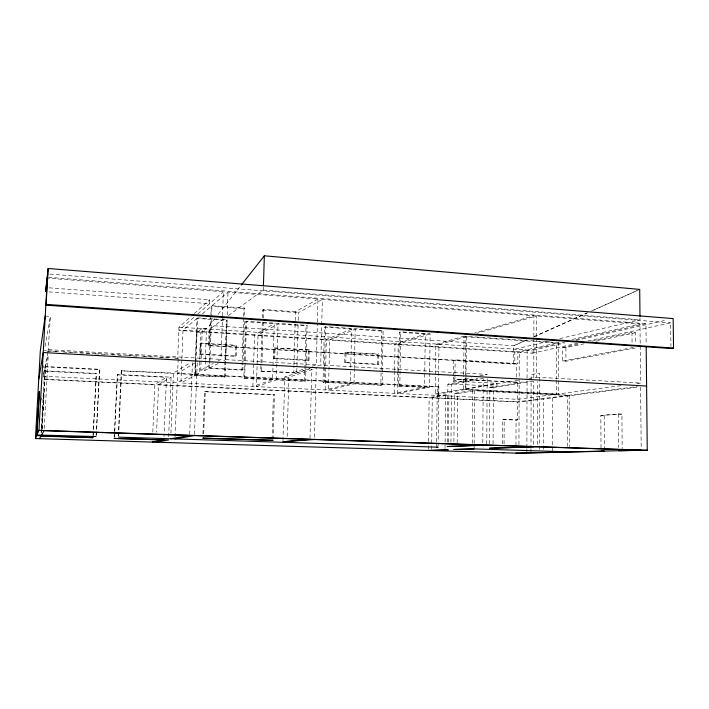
<?xml version="1.0" encoding="UTF-8"?>
<svg xmlns="http://www.w3.org/2000/svg" width="709" height="709" viewBox="0 0 709 709"><rect width="100%" height="100%" fill="white"/><g stroke="black" fill="none" stroke-linecap="round" stroke-linejoin="round"><path stroke-width="0.53" stroke-dasharray="3.54 2.66" d="M539.319 449.479L539.416 373.12L531.13 374.591L530.97 447.476M543.599 449.355L543.643 399.016M526.876 451.917L526.884 448.611M526.893 447.503L527.071 379.155M527.071 378.057L527.141 350.601M530.952 451.837L530.961 448.567M193.814 317.419L178.836 330.429L532.122 353.215L532.122 350.308L564.426 343.05M533.673 444.472L533.788 381.336M533.797 378.048L533.877 337.617M533.877 336.518L533.912 315.762L474.631 333.07M528.87 378.482L536.474 377.188L536.536 337.83M536.536 336.74L536.571 315.966L477.015 333.239M537.511 444.605L537.608 381.548M214.774 318.589L209.341 325.466L208.588 345.682L513.573 364.116L513.653 345.744L526.76 339.886M515.966 445.403L516.063 420.056L517.623 419.914L517.694 401.773L567.28 395.471L567.36 446.386M453.565 376.949L453.538 379.04L516.205 382.443L516.223 378.092M516.232 377.002L516.276 363.947L517.827 363.628L517.871 351.841L556.405 343.05L556.423 378.952M397.776 371.525L397.412 393.46L517.703 399.309L517.765 382.186L453.538 379.04M518.944 444.508L519.263 352.391L564.949 342.039M493.047 443.94L493.402 387.681L533.301 381.15M453.264 381.025L496.965 383.365L496.947 386.325L453.237 384.03L453.264 381.025L471.308 377.507M502.548 443.852L502.672 419.498L517.623 419.914M504.072 444.073L504.196 419.356M482.776 442.85L483.246 378.526M486.746 444.047L487.198 378.757M489.485 443.825L489.857 387.504L528.435 381.114M463.535 389.108L463.659 375.867M463.677 374.769L464.041 336.163L558.213 342.633L560.367 342.146M464.041 336.163L435.831 344.397L435.202 393.974L438.384 394.124L465.352 389.542L465.84 336.837L556.405 343.05M620.809 385.678L558.249 393.947L465.893 389.223L466.38 336.323M472.345 443.32L472.788 390.322L569.176 395.223L637.294 386.565M474.126 447.911L474.153 444.614M474.161 443.515L474.596 390.765L567.28 395.471M447.246 442.159L447.893 384.145L477.901 378.446M448.354 442.212L448.877 394.975L445.624 394.816L429.149 397.545L158.586 384.632L156.574 432.162M450.959 442.283L451.589 384.34L482.962 378.446M453.574 375.894L453.742 360.163L455.125 359.826L517.827 363.628M453.875 441.787L454.38 393.371L472.788 390.322M454.921 378.766L454.965 374.556M454.983 373.51L455.125 359.826M457.19 443.001L457.695 393.53L474.596 390.765M431.621 449.373L432.286 397.696L448.877 394.975M436.558 446.165L436.593 442.877M436.611 441.787L437.285 387.025L438.827 386.733L438.162 441.698M438.384 394.124L438.986 344.601L465.84 336.837M438.109 446.094L438.144 442.797M445.013 448.7L445.075 443.196M445.092 442.097L445.624 394.816M382.381 371.906L383.135 330.598L381.841 331.085L355.182 329.26L329.703 339.673L328.489 390.118L394.195 393.309L424.549 387.46L425.276 334.063L399.362 332.282L398.697 372.943M428.466 449.276L428.546 442.673M428.564 441.574L429.149 397.545M397.412 393.46L429.432 387.362L429.619 373.164M429.636 372.065L430.133 333.833L400.709 331.812L399.362 332.282M398.68 374.042L398.476 386.13L399.823 385.847L400.709 331.812M394.195 393.309L394.567 371.348M394.585 370.249L395.037 343.9L425.276 334.063M397.793 370.435L398.228 344.104L430.133 333.833M377.392 364.532L377.587 354.314L378.748 353.951L378.562 364.204L377.392 364.532L344.742 362.654L344.973 352.32L378.748 353.951M328.489 390.118L354.021 383.87L380.848 385.235L381.841 331.085M380.848 385.235L382.142 384.943L382.364 372.987M354.021 383.87L354.323 369.664M354.349 368.574L355.182 329.26M344.742 362.654L345.815 362.308L346.045 351.948M305.987 365.755L307.059 325.369L306.022 325.883L278.025 323.969L258.041 335.047L256.401 386.609L325.13 389.95L350.406 383.684L350.671 371.658M350.769 367.28L351.593 329.011L324.412 327.15L323.047 382.284L350.406 383.684M323.047 382.284L324.155 381.983L324.509 367.59M324.536 366.491L325.511 326.645L383.135 330.598M325.13 389.95L326.362 339.46L351.593 329.011M308.025 360.535L308.3 350.086L309.257 349.705L308.982 360.181L308.025 360.535L273.887 358.568L274.206 348.013L309.257 349.705M309.993 438.277L311.783 369.043M314.468 437.329L316.232 368.193M312.217 366.163L316.32 364.763L317.375 323.153M317.402 322.063L317.986 299.065L228.014 292.108L211.973 305.694L211.654 314.433M317.588 366.066L320.716 365.011L321.7 325.644M321.726 324.554L322.356 299.402L639.997 323.96L640.564 383.064L635.078 383.791M262.268 322.072L260.726 371.135L293.765 372.473L293.951 365.853M293.978 364.745L295.174 321.7M295.21 320.592L295.458 311.765L317.986 299.065M260.726 371.135L296.752 373.067L298.081 324.749M298.197 320.362L298.409 312.669L322.356 299.402M256.401 386.609L276.368 379.909L304.542 381.345L306.022 325.883M304.542 381.345L305.579 381.034L305.96 366.845M276.368 379.909L278.025 323.969M282.962 440.661L284.796 377.02L309.736 368.645M287.154 436.407L288.838 377.232L315.213 368.52M261.701 370.754L261.905 364.187M261.94 363.088L263.314 319.298M263.349 318.208L263.624 309.452L295.458 311.765M181.85 359.871L180.928 382.949L252.883 386.44L272.575 379.714L274.259 323.712L245.704 321.753L244.366 361.953M272.061 439.358L273.399 394.869L274.436 394.576L273.107 439.252M273.887 358.568L274.738 358.205L275.057 347.614M252.883 386.44L253.627 363.371M253.662 362.281L254.549 334.816L274.259 323.712M262.41 317.712L262.649 310.081L263.624 309.452M228.449 315.496L263.278 290.07L263.385 286.746M235.477 356.352L235.84 345.673L236.567 345.265L236.203 355.98L235.477 356.352L199.743 354.296L200.151 343.502L200.762 343.076L236.567 345.265M205.353 359.392L206.514 328.48L202.322 328.205L200.727 370.204L204.945 370.435L208.907 368.37L241.884 370.133L243.648 317.49M243.683 316.4L243.94 308.725L244.844 308.078L244.543 316.888M241.884 370.133L242.779 369.743L243.001 363.132M243.036 362.033L244.508 317.995M272.575 379.714L243.825 378.252L244.33 363.035M243.825 378.252L244.658 377.924L246.537 321.212L307.059 325.369M218.071 360.934L220.96 359.383L222.484 316.843M222.52 315.753L223.379 291.753L48.372 278.22M224.372 377.259L226.375 320.424L227.146 319.883L225.134 376.922L194.745 375.743L180.928 382.949M223.752 360.624L225.63 359.649L227.057 319.342M227.208 314.982L228.014 292.108M199.743 354.296L200.355 353.906L200.762 343.076M204.945 370.435L205.318 360.491M202.934 433.899L204.511 391.678L274.436 394.576M203.696 433.766L205.282 391.368M49.134 287.836L209.775 299.81L209.634 303.691L47.804 291.824M208.588 345.682L209.102 345.354L209.696 329.198L223.991 318.758M208.907 368.37L210.839 316.143M210.883 315.053L211.202 306.35L243.94 308.725M242.779 369.743L209.669 367.962L209.917 361.413M209.953 360.314L211.61 315.523M189.675 434.333L192.467 362.45M194.745 375.743L196.951 318.412L226.375 320.424M42.948 376.24L177.241 382.763L195.161 373.182L196.73 332.486L202.322 328.205M225.134 376.922L195.4 375.407L197.616 317.854L227.146 319.883M194.47 434.493L197.226 362.707M195.4 375.407L199.256 373.395L200.798 332.743L206.514 328.48M168.645 436.7L171.091 377.188L117.428 374.494L114.131 437.329M170.931 433.296L173.395 373.076L190.686 362.459M175.504 358.355L177.702 358.479L178.969 327.177L191.129 316.374M175.07 436.717L178.243 358.107L44.357 350.601M181.894 358.772L183.037 330.19L196.951 318.412M152.816 432.038L154.854 384.455L166.473 377.321L164.001 436.673M114.486 437.223L117.428 374.494M118.217 436.15L121.257 370.798L173.395 373.076M118.607 436.035L121.656 370.408M93.003 435.565L96.327 373.43L44.57 370.834L41.113 432.853M93.269 435.486L96.327 373.43M96.087 435.45L99.615 369.274L45.509 366.491L42.07 429.202M96.38 435.326L99.615 369.274M41.875 428.626L43.896 391.66L41.344 432.472M41.999 429.353L45.42 366.899L99.304 369.673M44.242 428.475L48.274 354.465M48.088 351.779L50.357 316.409L45.181 316.072M41.636 400.115L41.76 397.9M43.417 367.696L43.533 365.56M45.11 346.329L50.357 316.409M43.391 374.113L47.866 352.843M43.426 376.142L44.49 371.215L96.043 373.794M44.57 370.834L45.42 366.899M45.509 366.491L48.123 354.376M218.168 314.291L240.581 285.904M194.372 313.493L209.775 299.81M197.811 313.954L223.379 291.753M202.411 313.795L211.202 306.35M177.702 358.479L178.243 358.107M245.704 321.753L246.537 321.212M158.586 384.632L171.091 377.188M195.392 362.716L177.64 373.288L438.827 386.733M200.727 370.204L213.249 363.504M209.669 367.962L218.124 363.557M324.412 327.15L325.511 326.645M525.954 340.48L513.653 345.744L209.341 325.466M534.01 336.864L587.362 312.899M636.7 290.752L591.395 311.091L638.712 289.848M533.824 336.731L587.274 312.837M293.765 372.473L305.038 368.618M296.752 373.067L310.294 368.512M549.094 341.135L514.867 349.183L514.805 363.859L513.573 364.116M559.791 338.618L640.005 319.75L639.988 317.579M572.207 339.443L639.997 323.96M575.752 339.584L645.952 323.676L646.165 344.459M576.266 340.382L666.699 320.043M532.122 353.215L578.287 343.094M587.956 340.976L670.634 322.852L670.936 346.391M562.751 361.032L632.1 347.702L635.592 347.942L565.924 361.227L562.751 361.032L562.733 347.507L580.042 343.75M591.944 341.162L631.967 332.459L635.459 332.716L635.556 343.59M562.733 347.507L565.906 347.72L584.092 343.794M595.861 341.259L635.459 332.716M479.798 375.859L487.225 374.414L320.716 365.011M435.202 393.974L496.965 383.365M465.893 389.223L519.103 380.148M516.205 382.443L517.765 382.186M517.703 399.309L556.432 394.186L556.423 380.042M636.753 387.274L519.085 402.109L43.152 379.43M601.01 447.893L600.833 415.439L618.461 413.941L621.917 414.1L622.174 448.682M600.833 415.439L621.917 414.1M502.672 419.498L516.063 420.056M204.511 391.678L273.399 394.869M43.887 379.155L154.854 384.455M432.286 397.696L517.694 401.773M117.065 374.848L166.473 377.321M454.38 393.371L457.695 393.53M489.857 387.504L493.402 387.681M284.796 377.02L288.838 377.232M195.161 373.182L199.256 373.395M121.257 370.798L437.285 387.025M244.658 377.924L305.579 381.034M324.155 381.983L382.142 384.943M399.823 385.847L429.432 387.362M398.476 386.13L424.549 387.46M465.352 389.542L556.432 394.186M447.893 384.145L451.589 384.34M48.54 349.652L220.96 359.383M225.63 359.649L316.32 364.763M536.474 377.188L640.564 383.064M46.909 351.159L58.998 351.841M63.393 352.081L74.383 352.701M79.878 353.002L90.867 353.623M95.272 353.871L106.261 354.482M111.756 354.792L122.746 355.404M127.141 355.652L138.131 356.264M143.626 356.574L154.615 357.185M159.011 357.433L170.009 358.054M200.355 353.906L236.203 355.98M274.738 358.205L308.982 360.181M345.815 362.308L378.562 364.204M209.102 345.354L516.276 363.947M200.151 343.502L235.84 345.673M274.206 348.013L308.3 350.086M344.973 352.32L377.587 354.314M178.969 327.177L532.122 350.308M435.831 344.397L438.986 344.601M183.037 330.19L254.549 334.816M258.041 335.047L326.362 339.46M329.703 339.673L395.037 343.9M398.228 344.104L517.871 351.841M196.73 332.486L200.798 332.743M211.973 305.694L244.844 308.078M262.649 310.081L298.409 312.669M263.278 290.07L640.005 319.75M49.993 274.099L670.634 322.852M48.478 277.334L645.952 323.676M640.599 387.247L641.193 447.999M631.967 332.459L632.065 343.342M618.461 413.941L618.7 447.485M604.21 415.589L604.396 448.008M569.176 395.223L569.274 446.431M565.906 347.72L565.924 361.227M558.213 342.633L558.24 379.749M558.24 380.848L558.249 393.947M552.382 397.917L552.391 452.439"/><path stroke-width="1.06" d="M263.42 285.647L264.36 255.789L639.713 289.396L639.979 316.498M601.028 451.146L604.414 451.252L518.908 453.211L35.45 438.543L40.316 350.795L45.181 316.072M35.45 438.543L38.942 430.345L47.379 277.246M46.067 305.171L48.15 268.489L673.16 318.589L673.55 348.066L670.962 348.527L46.067 305.171L46.174 304.391L673.55 348.066M48.15 268.489L45.606 291.665L47.787 273.931M38.738 379.226L43.231 352.541L646.59 386.024M39.465 438.667L40.927 436.15L93.163 437.666L36.7 435.61L39.367 391.457L36.957 434.998L96.025 436.54M41.769 434.706L44.118 430.682L189.631 435.441L170.709 438.774M241.264 285.045L264.36 255.789M118.554 437.125L438.091 447.193L436.54 447.264M152.391 441.991L163.868 439.979L114.078 438.428L168.512 440.005L156.148 442.106M174.981 438.906L194.426 435.601L309.966 439.376L282.935 441.76L314.415 439.518L482.758 445.03L447.202 446.537L486.737 445.155L533.664 446.688L489.458 448.239L537.511 446.821L641.211 450.206L569.283 451.881L472.291 448.841L453.795 449.488L474.117 449.01M428.449 450.375L448.274 449.896L431.613 450.472M502.504 452.705L504.028 452.67M515.939 453.113L567.377 451.925M646.191 346.648L647.255 450.268L618.727 450.729M38.942 430.345L647.255 450.268M203.536 438.109L202.765 438.224L273.071 440.342L203.536 438.109"/></g></svg>
